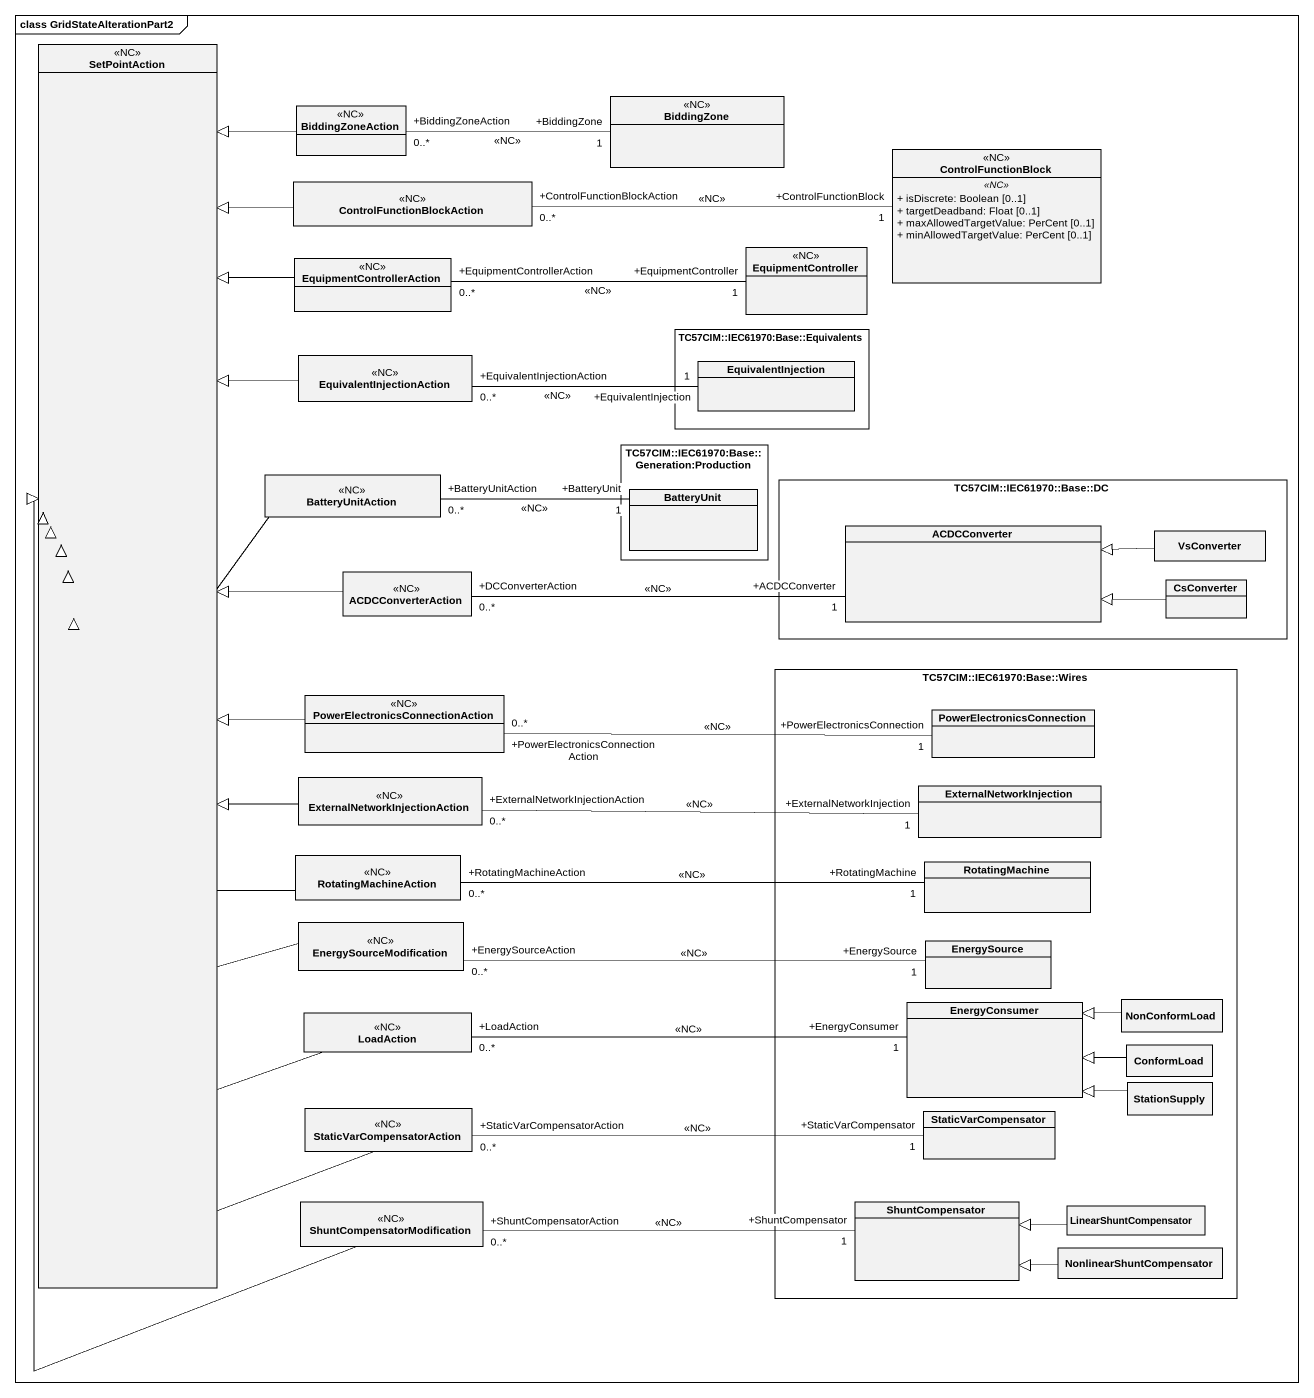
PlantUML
@startuml
mainframe class GridStateAlterationPart2
hide circle
hide empty members
skinparam classAttributeIconSize 0
class SetPointAction <<NC>>
class BiddingZoneAction <<NC>>
class BiddingZone <<NC>>
class ControlFunctionBlock <<NC>> {
  .. <<NC>> ..
  + isDiscrete: Boolean [0..1]
  + targetDeadband: Float [0..1]
  + maxAllowedTargetValue: PerCent [0..1]
  + minAllowedTargetValue: PerCent [0..1]
}
class ControlFunctionBlockAction <<NC>>
class EquipmentControllerAction <<NC>>
class EquipmentController <<NC>>
rectangle "TC57CIM::IEC61970:Base::Equivalents" as TC57CIM_IEC61970_Base {
  class EquivalentInjection
}
class EquivalentInjectionAction <<NC>>
class BatteryUnitAction <<NC>>
rectangle "TC57CIM::IEC61970:Base::Generation:Production" as TC57CIM_IEC61970_Base_2 {
  class BatteryUnit
}
rectangle "TC57CIM::IEC61970::Base::DC" as TC57CIM_IEC61970_Base_DC {
  class ACDCConverter
  class VsConverter
  class CsConverter
}
class ACDCConverterAction <<NC>>
class "PowerElectronicsConnectionAction" as PowerElectronicsConnectionAc <<NC>>
rectangle "TC57CIM::IEC61970:Base::Wires" as TC57CIM_IEC61970_Base_Wires {
  class PowerElectronicsConnection
  class ExternalNetworkInjection
  class RotatingMachine
  class EnergySource
  class EnergyConsumer
  class NonConformLoad
  class ConformLoad
  class StationSupply
  class StaticVarCompensator
  class ShuntCompensator
  class LinearShuntCompensator
  class NonlinearShuntCompensator
}
class "ExternalNetworkInjectionAction" as ExternalNetworkInjectionActi <<NC>>
class RotatingMachineAction <<NC>>
class EnergySourceModification <<NC>>
class LoadAction <<NC>>
class StaticVarCompensatorAction <<NC>>
class ShuntCompensatorModification <<NC>>
BiddingZoneAction --|> SetPointAction
BiddingZoneAction "+BiddingZoneAction\n0..*" -right- "+BiddingZone\n1" BiddingZone : <<NC>>
ControlFunctionBlockAction --|> SetPointAction
ControlFunctionBlockAction "+ControlFunctionBlockAction\n0..*" -right- "+ControlFunctionBlock\n1" ControlFunctionBlock : <<NC>>
EquipmentControllerAction --|> SetPointAction
EquipmentControllerAction "+EquipmentControllerAction\n0..*" -right- "+EquipmentController\n1" EquipmentController : <<NC>>
EquivalentInjectionAction --|> SetPointAction
EquivalentInjectionAction "+EquivalentInjectionAction\n0..*" -right- "+EquivalentInjection\n1" EquivalentInjection : <<NC>>
BatteryUnitAction --|> SetPointAction
BatteryUnitAction "+BatteryUnitAction\n0..*" -right- "+BatteryUnit\n1" BatteryUnit : <<NC>>
VsConverter -left-|> ACDCConverter
ACDCConverterAction -left-|> SetPointAction
ACDCConverterAction "+DCConverterAction\n0..*" -right- "+ACDCConverter\n1" ACDCConverter : <<NC>>
CsConverter -left-|> ACDCConverter
PowerElectronicsConnectionAc -left-|> SetPointAction
PowerElectronicsConnectionAc "+PowerElectronicsConnectionAction\n0..*" -right- "+PowerElectronicsConnection\n1" PowerElectronicsConnection : <<NC>>
ExternalNetworkInjectionActi -left-|> SetPointAction
ExternalNetworkInjectionActi "+ExternalNetworkInjectionAction\n0..*" -right- "+ExternalNetworkInjection\n1" ExternalNetworkInjection : <<NC>>
RotatingMachineAction -up-|> SetPointAction
RotatingMachineAction "+RotatingMachineAction\n0..*" -right- "+RotatingMachine\n1" RotatingMachine : <<NC>>
EnergySourceModification -up-|> SetPointAction
EnergySourceModification "+EnergySourceAction\n0..*" -right- "+EnergySource\n1" EnergySource : <<NC>>
LoadAction -up-|> SetPointAction
LoadAction "+LoadAction\n0..*" -right- "+EnergyConsumer\n1" EnergyConsumer : <<NC>>
NonConformLoad -left-|> EnergyConsumer
ConformLoad -left-|> EnergyConsumer
StationSupply -left-|> EnergyConsumer
StaticVarCompensatorAction -up-|> SetPointAction
StaticVarCompensatorAction "+StaticVarCompensatorAction\n0..*" -right- "+StaticVarCompensator\n1" StaticVarCompensator : <<NC>>
ShuntCompensatorModification -up-|> SetPointAction
ShuntCompensatorModification "+ShuntCompensatorAction\n0..*" -right- "+ShuntCompensator\n1" ShuntCompensator : <<NC>>
LinearShuntCompensator -left-|> ShuntCompensator
NonlinearShuntCompensator -left-|> ShuntCompensator
@enduml
